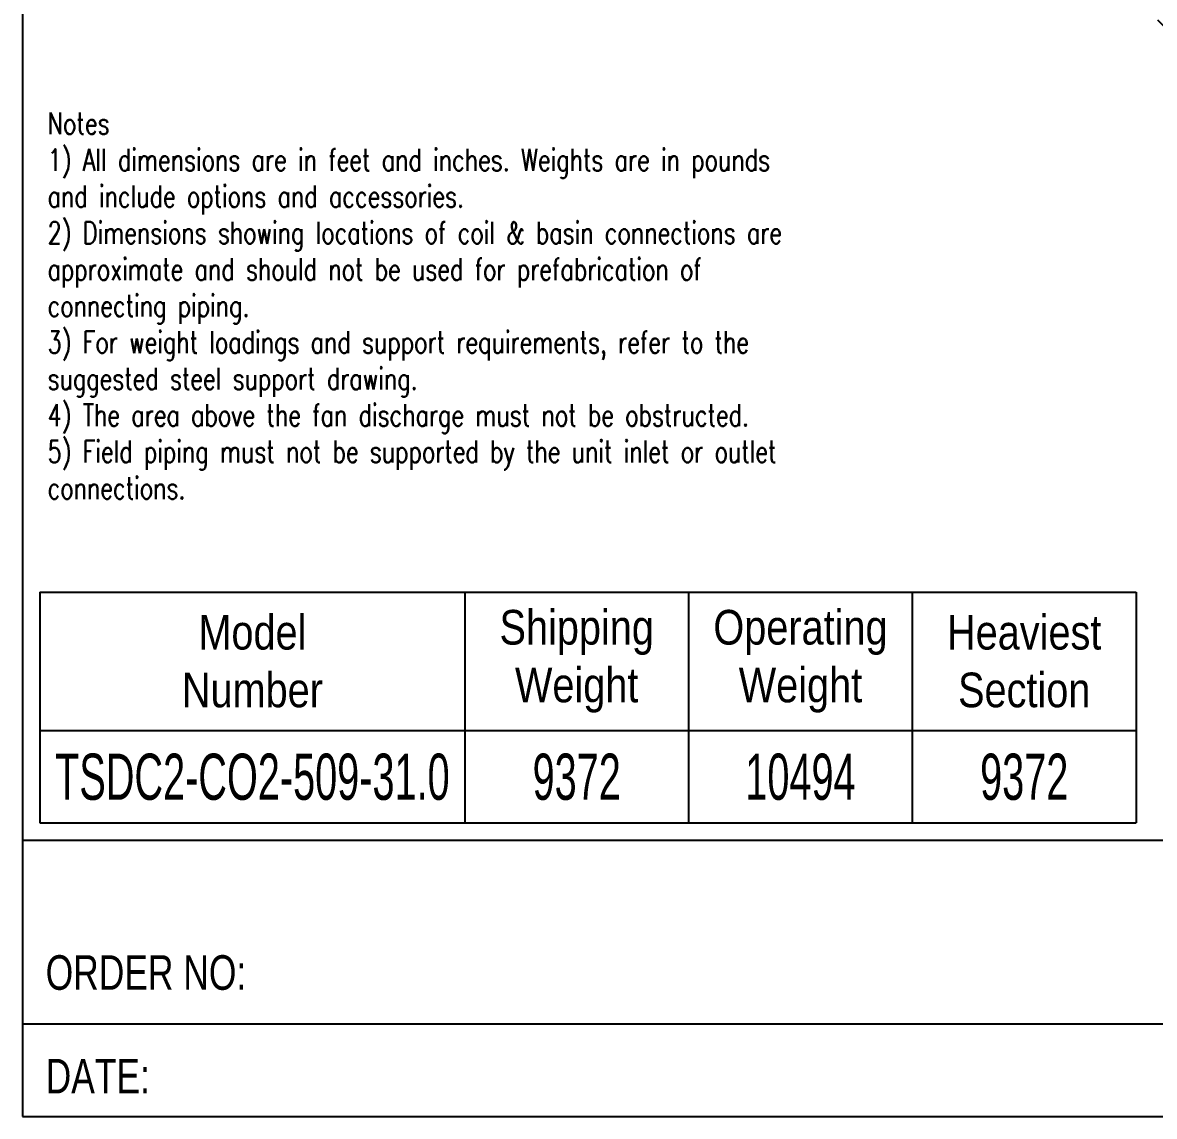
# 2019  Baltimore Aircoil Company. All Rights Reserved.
# Model space of a CAD drawing. Header units: millimetres. Extents: x 16200 to 32328, y 18593 to 29476.
# Drawn here: x 16200.5 to 16455.4, y 18593.2 to 18839.7 of the extents above; entities that cross this region are included whole.
import ezdxf
from ezdxf.enums import TextEntityAlignment as Align

# ---------------------------------------------------------------- set-up
doc = ezdxf.new("R2010")
doc.units = ezdxf.units.MM
doc.header["$LTSCALE"] = 5
doc.linetypes.add('HIDDEN', pattern=[9.525, 6.35, -3.175])
doc.layers.add('RECIRCULATION-CONTROL', color=3, linetype='Continuous')
doc.layers.add('TEXT', color=4, linetype='Continuous')
doc.styles.add('BACtblk', font='swisscl.ttf')
doc.styles.add('BACtblkBold', font='swissck.ttf')
doc.styles.add('SUBMITTAL', font='romans.shx', dxfattribs={"width": 0.75})
doc.styles.add('SUBTTF', font='ARIALN.TTF')

# ---------------------------------------------------------------- blocks, each defined once
blk = doc.blocks.new('BORDER')
for p, q in [((0, 1), (0, 0)), ((0, 0), (1, 0))]:
    blk.add_line(p, q)
blk = doc.blocks.new('model weights')
for p, q in [((3, 43), (3, 3)), ((3, 43), (192.92, 43)), ((76.62, 43), (76.62, 3)), ((115.38, 43), (115.38, 3)), ((154.15, 43), (154.15, 3)), ((192.92, 43), (192.92, 3)), ((3, 19), (192.92, 19)), ((3, 3), (192.92, 3))]:
    blk.add_line(p, q)
at = {"layer": 'TEXT', "char_height": 6, "attachment_point": 5, "style": 'SUBTTF'}
for s, insert, width in [('Model\\PNumber', (39.81, 31), 32.4424), ('Shipping\\PWeight', (96, 31), 52.9286), ('Operating\\PWeight', (134.77, 31), 52.9286), ('Heaviest\\PSection', (173.54, 31), 52.9286)]:
    blk.add_mtext(s, dxfattribs=dict(at, insert=insert, width=width))
at = {"layer": 'TEXT', "style": 'SUBTTF', "width": 0.75}
for tag, p in [('MODELNUM', (39.81, 11)), ('SHIPWEIGHT', (96, 11)), ('OPWEIGHT', (134.77, 11)), ('HVYWEIGHT', (173.54, 11))]:
    blk.add_attdef(tag, text='', height=8, dxfattribs=at).set_placement(p, align=Align.MIDDLE_CENTER)
blk = doc.blocks.new('bacstblk')
for p, q in [((0, 0.75), (10, 0.75)), ((3.5, 0.25), (0, 0.25))]:
    blk.add_line(p, q)
at = {"layer": 'TEXT', "color": 4, "style": 'BACtblk'}
for s, p in [('ORDER NO:', (0.0625, 0.3438)), ('DATE:', (0.0625, 0.0625))]:
    blk.add_text(s, height=0.09375, dxfattribs=at).set_placement(p)
at = {"layer": 'TEXT', "color": 4, "style": 'BACtblkBold'}
for tag, height, p in [('MODEL1', 0.1094, (8.25, 0.5715)), ('MODEL2', 0.1094, (8.25, 0.384)), ('DWGNUM', 0.1406, (8.0938, 0.0312))]:
    blk.add_attdef(tag, text='', height=height, dxfattribs=at).set_placement(p, align=Align.CENTER)
for tag, p in [('DESC', (0.0625, 0.5312)), ('ORDER', (0.9643, 0.3438)), ('DATE', (0.5402, 0.0625))]:
    blk.add_attdef(tag, p, '', height=0.125, dxfattribs=at)
blk.add_attdef('REV', text='', height=0.1562, dxfattribs=at).set_placement((9.8438, 0.1562), align=Align.MIDDLE)
at = {"layer": 'TEXT', "color": 4, "style": 'BACtblk', "flags": 1}
blk.add_attdef('DWGBY', (2.0402, 0.0625), '', height=0.0938, dxfattribs=at)

msp = doc.modelspace()

# ---------------------------------------------------------------- linework, layer by layer
at = {"layer": 'RECIRCULATION-CONTROL', "linetype": 'HIDDEN', "ltscale": 0.2}
msp.add_arc((16289.7274, 18665.1985), 241.5017, 38.145564, 74.115414, dxfattribs=at)

# ---------------------------------------------------------------- block references
for name, xscale, yscale, zscale in [('BORDER', 829.7698563356048, 622.3273922517036, 829.7698563356048), ('bacstblk', 82.97698563356047, 82.97698563356047, 82.97698563356047)]:
    msp.add_blockref(name, (16200.4572, 18593.206), dxfattribs=dict(xscale=xscale, yscale=yscale, zscale=zscale))
at = {"xscale": 1.3, "yscale": 1.3, "zscale": 1.3}
msp.add_blockref('model weights', (16200.4572, 18655.4387), dxfattribs=at).add_auto_attribs({'OPWEIGHT': '10494', 'SHIPWEIGHT': '9372', 'MODELNUM': 'TSDC2-CO2-509-31.0', 'HVYWEIGHT': '9372'})

# ---------------------------------------------------------------- texts
at = {"layer": 'TEXT', "color": 4, "insert": (16206.0858, 18819.426), "char_height": 4.93, "width": 185, "attachment_point": 1, "style": 'SUBMITTAL'}
msp.add_mtext('Notes\\P1) All dimensions are in feet and inches. Weights are in pounds and include options and accessories.\\P2) Dimensions showing locations of coil & basin connections are approximate and should not be used for prefabrication of connecting piping.\\P3) For weight loadings and support requirements, refer to the suggested steel support drawing.\\P4) The area above the fan discharge must not be obstructed.\\P5) Field piping must not be supported by the unit inlet or outlet connections.\\P', dxfattribs=at)

doc.saveas('drawing.dxf')
